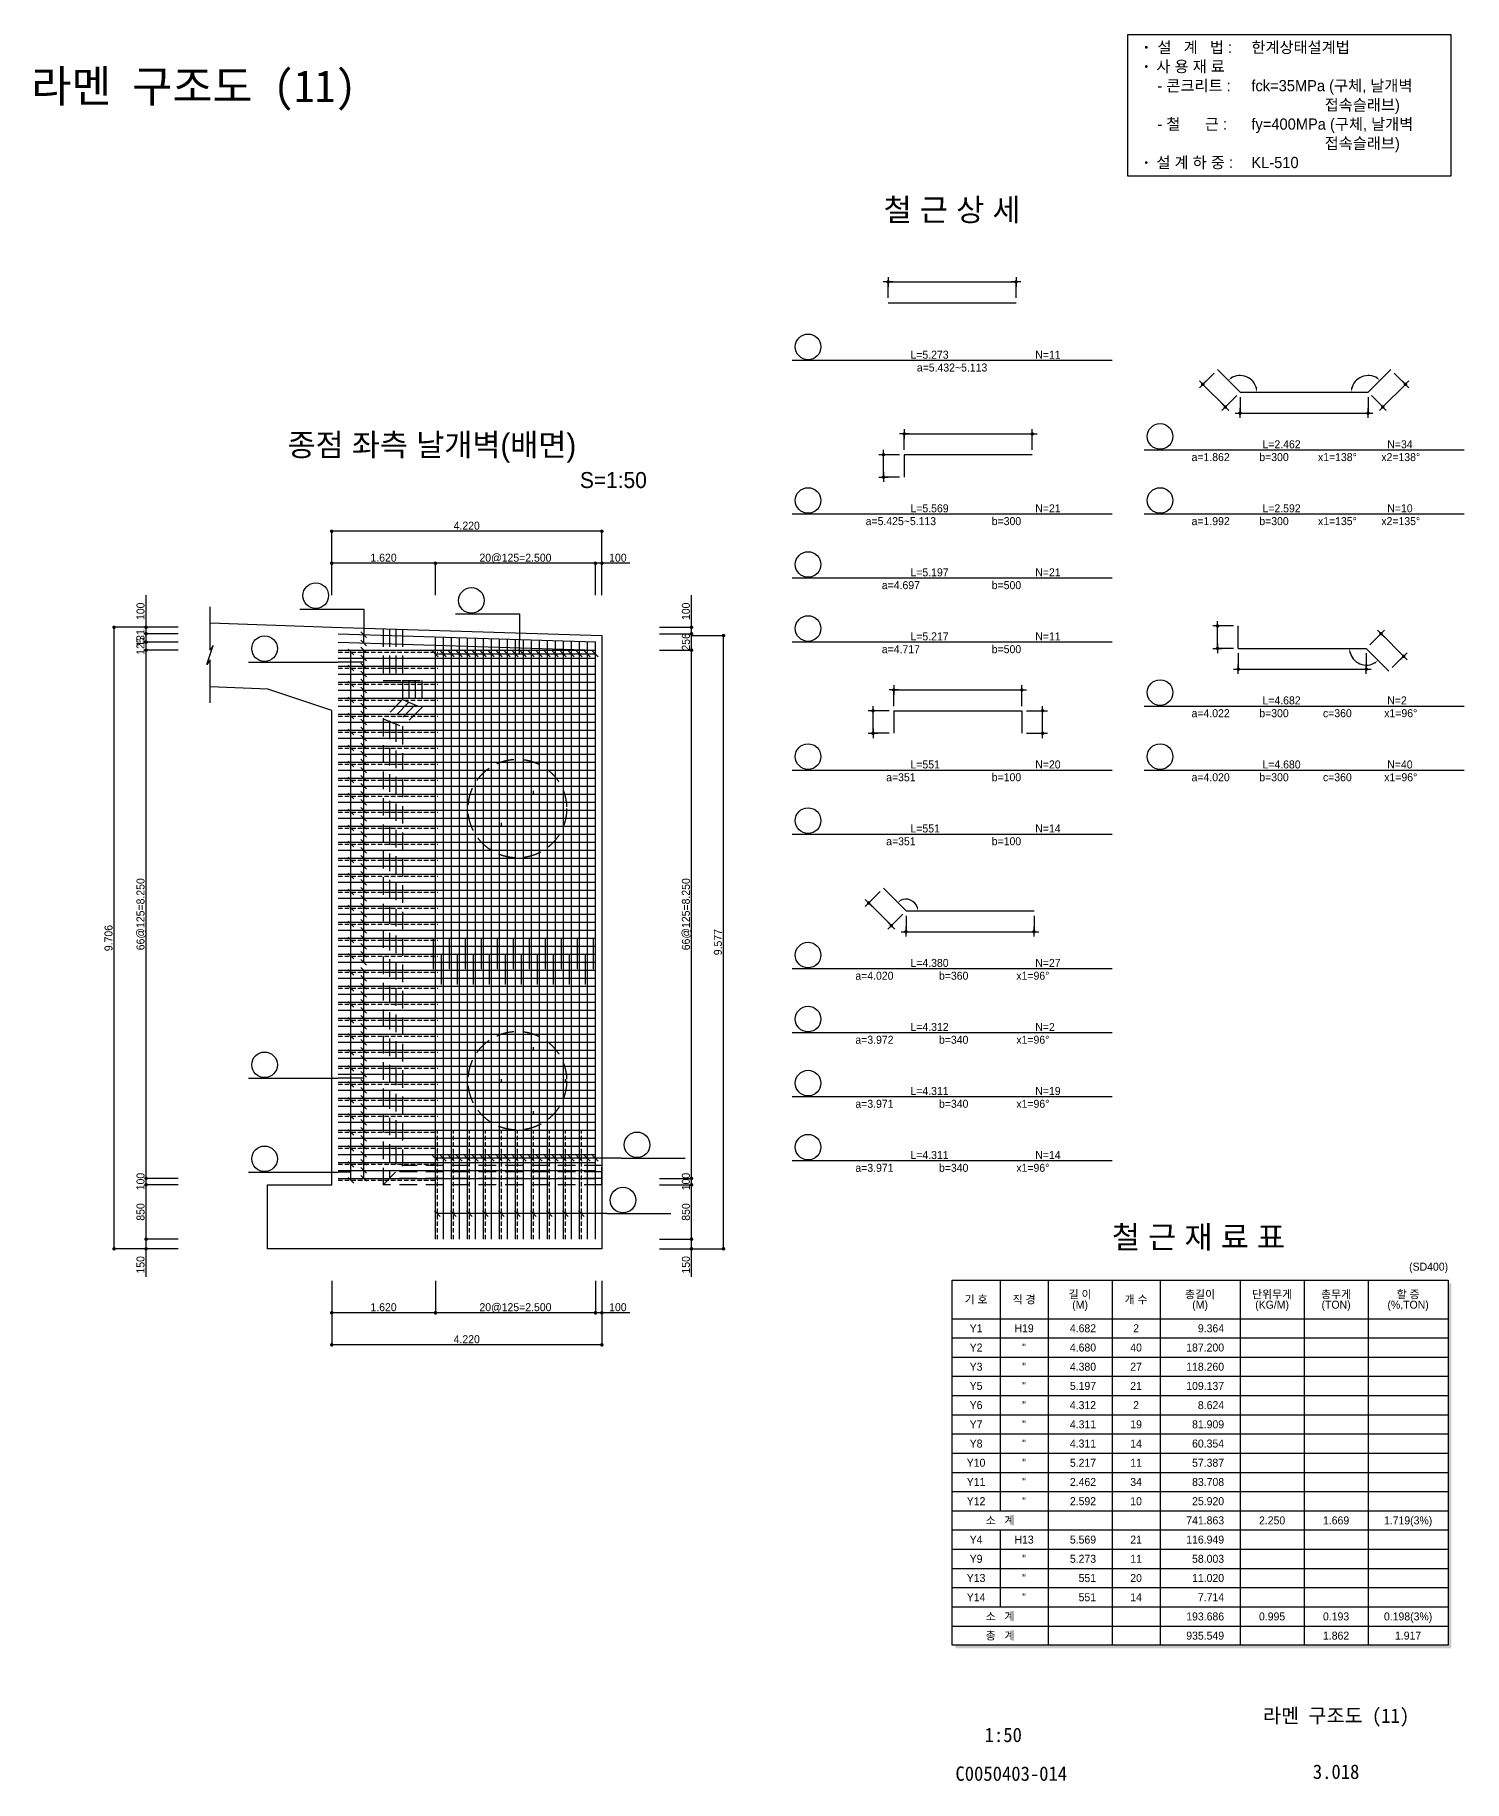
# Model space of a CAD drawing. Extents: x 2629709 to 3675628, y 1179 to 102095.
# Drawn here: x 3472360 to 3494690, y 1179 to 28450 of the extents above; entities that cross this region are included whole.
import ezdxf
from ezdxf.enums import TextEntityAlignment as Align

# ---------------------------------------------------------------- set-up
doc = ezdxf.new("R2010")
doc.units = 0
doc.header["$LTSCALE"] = 550
doc.header["$MEASUREMENT"] = 0
doc.linetypes.add('A-DASHD01', pattern=[0.75, 0.5, -0.25])
doc.linetypes.add('A-HIDDN01H', pattern=[0.1875, 0.125, -0.0625])
for name, color, linetype in [('CS-CNTL', 1, 'A-DASHD01'), ('CS-CONC-MAJR', 4, 'CONTINUOUS'), ('CS-CONC-MINR', 3, 'A-DASHD01'), ('CS-CUTL', 1, 'CONTINUOUS'), ('CS-DIML', 1, 'CONTINUOUS'), ('CS-DIMS', 1, 'CONTINUOUS'), ('CS-DIMT', 3, 'CONTINUOUS'), ('CS-LEAT', 7, 'CONTINUOUS'), ('CS-MISC', 3, 'CONTINUOUS'), ('CS-NOTE', 3, 'CONTINUOUS'), ('CS-RBAR-EREC', 6, 'CONTINUOUS'), ('CS-RBAR-MAJR', 6, 'CONTINUOUS'), ('CS-RBAR-MINR', 6, 'A-HIDDN01H'), ('CS-SYMB', 3, 'CONTINUOUS'), ('CS-SYMB-LIN3', 1, 'CONTINUOUS'), ('CS-TABL-LIN1', 4, 'CONTINUOUS'), ('CS-TABL-LIN2', 1, 'CONTINUOUS'), ('CS-TABL-TEX2', 3, 'CONTINUOUS'), ('CS-TEXT', 3, 'CONTINUOUS'), ('CZ-TEX1', 6, 'CONTINUOUS'), ('CZ-TEX2', 3, 'CONTINUOUS'), ('TITLE-TEXT', 7, 'CONTINUOUS')]:
    doc.layers.add(name, color=color, linetype=linetype)
doc.styles.add('A_STANDARD', font='Dotum.ttf')
doc.styles.add('TB_TEXT', font='DotumChe.ttf')
doc.styles.add('돋움', font='Dotum.ttf')

# ---------------------------------------------------------------- blocks, each defined once
blk = doc.blocks.new('CXLEATK')
at = {"layer": 'CS-MISC'}
blk.add_line((-0.883885, 0.883882), (0.883882, -0.883882), dxfattribs=at)
blk = doc.blocks.new('CSBNUM1')
at = {"layer": 'CS-SYMB-LIN3'}
blk.add_line((0, 0), (20, 0), dxfattribs=at)
blk.add_circle((5, 4.2), 4, dxfattribs=at)
at = {"layer": 'CS-TEXT', "style": 'A_STANDARD', "flags": 1}
blk.add_attdef('RB_NO', text='', height=2.5, dxfattribs=at).set_placement((5, 4.2), align=Align.MIDDLE)
for tag, p in [('RB_DIA', (11.5, 1.5)), ('RB_LEN', (1.739, -3.958874))]:
    blk.add_attdef(tag, p, '', height=2.5, dxfattribs=at)
blk = doc.blocks.new('CXDIMDT2')
at = {"layer": 'CS-MISC', "const_width": 0.5}
blk.add_lwpolyline([(0.25, 0, 1), (-0.25, 0, 1)], format="xyb", close=True, dxfattribs=at)
blk = doc.blocks.new('CSBSHPE-A00')
at = {"layer": 'CS-DIMS'}
for p, q in [((-18.5, 6.5), (-21.5, 6.5)), ((-20, 8), (-20, 5)), ((-20, 1.5), (-20, 6.5)), ((-20, 6.5), (20, 6.5)), ((21.5, 6.5), (18.5, 6.5)), ((20, 8), (20, 5)), ((20, 1.5), (20, 6.5))]:
    blk.add_line(p, q, dxfattribs=at)
at = {"layer": 'CS-DIMS', "const_width": 0.55}
for points in [[(-19.725, 6.5, 1), (-20.275, 6.5, 1)], [(20.275, 6.5, 1), (19.725, 6.5, 1)]]:
    blk.add_lwpolyline(points, format="xyb", close=True, dxfattribs=at)
at = {"layer": 'CS-RBAR-EREC'}
blk.add_line((-20, 0), (20, 0), dxfattribs=at)
at = {"layer": 'CS-TEXT', "style": 'A_STANDARD', "flags": 1}
blk.add_attdef('A', text='', height=2.5, dxfattribs=at).set_placement((-0.000047, 8.166619), align=Align.CENTER)
blk = doc.blocks.new('CSBNUM1-JEWON')
at = {"layer": 'CS-SYMB-LIN3'}
blk.add_circle((5, 4.2), 4, dxfattribs=at)
at = {"layer": 'CS-TEXT', "style": 'A_STANDARD', "flags": 1}
blk.add_attdef('RB_NO', text='', height=2.5, dxfattribs=at).set_placement((5, 4.2), align=Align.MIDDLE)
for tag, p in [('RB_DIA', (11.5, 1.5)), ('RB_LEN', (1.739, -3.958874))]:
    blk.add_attdef(tag, p, '', height=2.5, dxfattribs=at)
blk = doc.blocks.new('CSBSHPE-B00')
at = {"layer": 'CS-DIMS'}
for p, q in [((-18.5, 6.5), (-21.5, 6.5)), ((-20, 8), (-20, 5)), ((-20, 1.5), (-20, 6.5)), ((-20, 6.5), (20, 6.5)), ((18.5, 6.5), (21.5, 6.5)), ((20, 5), (20, 8)), ((20, 1.5), (20, 6.5)), ((-25, 0), (-28, 0)), ((-26.5, -1.5), (-26.5, 1.5)), ((-26.5, -7), (-26.5, 0)), ((-21.5, 0), (-26.5, 0)), ((-28, -7), (-25, -7)), ((-26.5, -5.5), (-26.5, -8.5)), ((-21.5, -7), (-26.5, -7))]:
    blk.add_line(p, q, dxfattribs=at)
at = {"layer": 'CS-DIMS', "const_width": 0.55}
for points in [[(-19.725, 6.5, 1), (-20.275, 6.5, 1)], [(20.275, 6.5, 1), (19.725, 6.5, 1)], [(-26.225, 0, 1), (-26.775, 0, 1)], [(-26.225, -7, 1), (-26.775, -7, 1)]]:
    blk.add_lwpolyline(points, format="xyb", close=True, dxfattribs=at)
at = {"layer": 'CS-RBAR-EREC'}
for p, q in [((-20, 0), (-20, -7)), ((20, 0), (-20, 0))]:
    blk.add_line(p, q, dxfattribs=at)
at = {"layer": 'CS-TEXT', "style": 'A_STANDARD', "flags": 1}
blk.add_attdef('A', text='', height=2.5, dxfattribs=at).set_placement((0, 8.166667), align=Align.CENTER)
blk.add_attdef('B', text='', height=2.5, rotation=90, dxfattribs=at).set_placement((-28.166667, -3.430843), align=Align.CENTER)
blk = doc.blocks.new('CSBSHPE-D00')
at = {"layer": 'CS-DIMS'}
for p, q in [((-18.5, 6.5), (-21.5, 6.5)), ((-20, 8), (-20, 5)), ((-20, 1.5), (-20, 6.5)), ((-20, 6.5), (20, 6.5)), ((18.5, 6.5), (21.5, 6.5)), ((20, 5), (20, 8)), ((20, 1.5), (20, 6.5)), ((-25, 0), (-28, 0)), ((-26.5, -1.5), (-26.5, 1.5)), ((-26.5, -7), (-26.5, 0)), ((-21.5, 0), (-26.5, 0)), ((21.5, 0), (26.5, 0)), ((25, 0), (28, 0)), ((26.5, -1.5), (26.5, 1.5)), ((26.5, -7), (26.5, 0)), ((-28, -7), (-25, -7)), ((-26.5, -5.5), (-26.5, -8.5)), ((-21.5, -7), (-26.5, -7)), ((21.5, -7), (26.5, -7)), ((25, -7), (28, -7)), ((26.5, -8.5), (26.5, -5.5))]:
    blk.add_line(p, q, dxfattribs=at)
at = {"layer": 'CS-DIMS', "const_width": 0.55}
for points in [[(-19.725, 6.5, 1), (-20.275, 6.5, 1)], [(20.275, 6.5, 1), (19.725, 6.5, 1)], [(-26.225, 0, 1), (-26.775, 0, 1)], [(26.775, 0, 1), (26.225, 0, 1)], [(-26.225, -7, 1), (-26.775, -7, 1)], [(26.775, -7, 1), (26.225, -7, 1)]]:
    blk.add_lwpolyline(points, format="xyb", close=True, dxfattribs=at)
at = {"layer": 'CS-RBAR-EREC'}
for p, q in [((-20, 0), (-20, -7)), ((-20, 0), (20, 0)), ((20, 0), (20, -7))]:
    blk.add_line(p, q, dxfattribs=at)
at = {"layer": 'CS-TEXT', "style": 'A_STANDARD', "flags": 1}
blk.add_attdef('A', text='', height=2.5, dxfattribs=at).set_placement((0, 8.166667), align=Align.CENTER)
for tag, p in [('B', (-28.166667, -3.430843)), ('C', (24.833333, -3.430843))]:
    blk.add_attdef(tag, text='', height=2.5, rotation=90, dxfattribs=at).set_placement(p, align=Align.CENTER)
blk = doc.blocks.new('CSBSHPE-B04')
at = {"layer": 'CS-DIMS'}
for p, q in [((-28.131728, 6.010408), (-31.667262, 2.474874)), ((-30.606602, 1.414214), (-32.727922, 3.535534)), ((-30.606602, 3.535534), (-32.727922, 1.414214)), ((-24.596194, -4.596194), (-31.667262, 2.474874)), ((-25.656854, -3.535534), (-23.535534, -5.656854)), ((-25.656854, -5.656854), (-23.535534, -3.535534)), ((-21.06066, -1.06066), (-24.596194, -4.596194)), ((-20, -1.5), (-20, -6.5)), ((-20, -8), (-20, -5)), ((20, -1.5), (20, -6.5)), ((20, -8), (20, -5)), ((-21.5, -6.5), (-18.5, -6.5)), ((-20, -6.5), (20, -6.5)), ((18.5, -6.5), (21.5, -6.5))]:
    blk.add_line(p, q, dxfattribs=at)
for points, const_width in [([(-31.392262, 2.474873, 1), (-31.942262, 2.474873, 1)], 0.55), ([(-24.321195, -4.596194, 1), (-24.871193, -4.596194, 1)], 0.549999), ([(-19.725, -6.5, 1), (-20.275, -6.5, 1)], 0.55), ([(20.275, -6.5, 1), (19.725, -6.5, 1)], 0.55)]:
    blk.add_lwpolyline(points, format="xyb", close=True, dxfattribs=dict(at, const_width=const_width))
at = {"layer": 'CS-DIMS', "linetype": 'ByBlock'}
blk.add_arc((-20, 0), 3.666958, 15.673707, 119.326293, dxfattribs=at)
at = {"layer": 'CS-DIMS'}
for points in [[(-21.695331, 3.064198), (-21.896693, 3.329837), (-22.592931, 2.592931)], [(-16.304285, 1.013386), (-16.634505, 0.967935), (-16.333042, 0)]]:
    blk.add_solid(points, dxfattribs=at)
at = {"layer": 'CS-RBAR-EREC'}
for q in [(-27.071068, 7.071068), (20, 0)]:
    blk.add_line((-20, 0), q, dxfattribs=at)
at = {"layer": 'CS-TEXT', "style": 'A_STANDARD', "flags": 1}
for tag, p in [('X1', (-16.772955, 3.48573)), ('A', (0, -4.833333))]:
    blk.add_attdef(tag, text='', height=2.5, dxfattribs=at).set_placement(p, align=Align.CENTER)
blk.add_attdef('B', text='', height=2.5, rotation=315, dxfattribs=at).set_placement((-26.904316, 0.06895), align=Align.CENTER)
blk = doc.blocks.new('CSBSHPE-G00')
at = {"layer": 'CS-DIMS'}
for p, q in [((-28.131728, 6.010408), (-31.667262, 2.474874)), ((28.131728, 6.010408), (31.667262, 2.474874)), ((-30.606602, 3.535534), (-32.727922, 1.414214)), ((-30.606602, 1.414214), (-32.727922, 3.535534)), ((-24.596194, -4.596194), (-31.667262, 2.474874)), ((24.596194, -4.596194), (31.667262, 2.474874)), ((30.606602, 1.414214), (32.727922, 3.535534)), ((32.727922, 1.414214), (30.606602, 3.535534)), ((-25.656854, -5.656854), (-23.535534, -3.535534)), ((-25.656854, -3.535534), (-23.535534, -5.656854)), ((-21.06066, -1.06066), (-24.596194, -4.596194)), ((-20, -1.5), (-20, -6.5)), ((-20, -8), (-20, -5)), ((20, -1.5), (20, -6.5)), ((20, -8), (20, -5)), ((21.06066, -1.06066), (24.596194, -4.596194)), ((25.656854, -5.656854), (23.535534, -3.535534)), ((23.535534, -5.656854), (25.656854, -3.535534)), ((-21.5, -6.5), (-18.5, -6.5)), ((-20, -6.5), (20, -6.5)), ((18.5, -6.5), (21.5, -6.5))]:
    blk.add_line(p, q, dxfattribs=at)
for points, const_width in [([(-31.392262, 2.474873, 1), (-31.942262, 2.474873, 1)], 0.55), ([(31.942262, 2.474873, 1), (31.392262, 2.474873, 1)], 0.55), ([(-24.321195, -4.596194, 1), (-24.871193, -4.596194, 1)], 0.549999), ([(24.871193, -4.596194, 1), (24.321195, -4.596194, 1)], 0.549999), ([(-19.725, -6.5, 1), (-20.275, -6.5, 1)], 0.55), ([(20.275, -6.5, 1), (19.725, -6.5, 1)], 0.55)]:
    blk.add_lwpolyline(points, format="xyb", close=True, dxfattribs=dict(at, const_width=const_width))
at = {"layer": 'CS-DIMS', "linetype": 'ByBlock'}
for centre, start, end in [((-20, 0), 10.959545, 124.040455), ((20, 0), 55.959545, 169.040455)]:
    blk.add_arc(centre, 5.235912, start, end, dxfattribs=at)
at = {"layer": 'CS-DIMS'}
for points in [[(-22.386162, 4.464025), (-22.704337, 4.849725), (-23.702349, 3.702349)], [(-14.658472, 1.517019), (-15.156187, 1.469271), (-14.764088, 0)], [(14.658472, 1.517019), (15.156187, 1.469271), (14.764088, 0)], [(22.386162, 4.464025), (22.704337, 4.849725), (23.702349, 3.702349)]]:
    blk.add_solid(points, dxfattribs=at)
at = {"layer": 'CS-RBAR-EREC'}
for p, q in [((-20, 0), (-27.071068, 7.071068)), ((20, 0), (27.071068, 7.071068)), ((-20, 0), (20, 0))]:
    blk.add_line(p, q, dxfattribs=at)
at = {"layer": 'CS-TEXT', "style": 'A_STANDARD', "flags": 1}
for tag, p in [('X1', (-14.694, 4.441667)), ('X2', (13.723, 4.043667)), ('A', (0, -4.833333))]:
    blk.add_attdef(tag, text='', height=2.5, dxfattribs=at).set_placement(p, align=Align.CENTER)
for rotation, p in [(315, (-26.904316, 0.06895)), (45, (27.052723, 0.196777))]:
    blk.add_attdef('B', text='', height=2.5, rotation=rotation, dxfattribs=at).set_placement(p, align=Align.CENTER)
blk = doc.blocks.new('CSBSHPE-G09')
at = {"layer": 'CS-DIMS'}
for p, q in [((-25, 7), (-28, 7)), ((-26.5, 5.5), (-26.5, 8.5)), ((-21.5, 7), (-26.5, 7)), ((-26.5, 0), (-26.5, 7)), ((23.535534, 5.656854), (25.656854, 3.535534)), ((25.656854, 5.656854), (23.535534, 3.535534)), ((-28, 0), (-25, 0)), ((-26.5, 1.5), (-26.5, -1.5)), ((-21.5, 0), (-26.5, 0)), ((21.06066, 1.06066), (24.596194, 4.596194)), ((24.596194, 4.596194), (31.667262, -2.474874)), ((-20, -1.5), (-20, -6.5)), ((-20, -8), (-20, -5)), ((20, -1.5), (20, -6.5)), ((20, -8), (20, -5)), ((28.131728, -6.010408), (31.667262, -2.474874)), ((32.727922, -1.414214), (30.606602, -3.535534)), ((30.606602, -1.414214), (32.727922, -3.535534)), ((-21.5, -6.5), (-18.5, -6.5)), ((-20, -6.5), (20, -6.5)), ((18.5, -6.5), (21.5, -6.5))]:
    blk.add_line(p, q, dxfattribs=at)
at = {"layer": 'CS-DIMS', "const_width": 0.55}
for points in [[(-26.225, 7, 1), (-26.775, 7, 1)], [(-26.225, 0, 1), (-26.775, 0, 1)], [(24.40174, 4.790648, -1), (24.790648, 4.40174, -1)], [(31.472808, -2.280419, -1), (31.861716, -2.669328, -1)], [(-19.725, -6.5, 1), (-20.275, -6.5, 1)], [(20.275, -6.5, 1), (19.725, -6.5, 1)]]:
    blk.add_lwpolyline(points, format="xyb", close=True, dxfattribs=at)
at = {"layer": 'CS-DIMS', "linetype": 'ByBlock'}
blk.add_arc((20, 0), 5.235912, 190.959545, 304.040455, dxfattribs=at)
at = {"layer": 'CS-DIMS'}
for points in [[(14.658472, -1.517019), (15.156187, -1.469271), (14.764088, 0)], [(22.386162, -4.464025), (22.704337, -4.849725), (23.702349, -3.702349)]]:
    blk.add_solid(points, dxfattribs=at)
at = {"layer": 'CS-RBAR-EREC'}
for p, q in [((-20, 0), (-20, 7)), ((-20, 0), (20, 0)), ((20, 0), (27.071068, -7.071068))]:
    blk.add_line(p, q, dxfattribs=at)
at = {"layer": 'CS-TEXT', "style": 'A_STANDARD', "flags": 1}
for tag, rotation, p in [('B', 90, (-28.166667, 3.569157)), ('C', 315, (29.389166, 2.139665))]:
    blk.add_attdef(tag, text='', height=2.5, rotation=rotation, dxfattribs=at).set_placement(p, align=Align.CENTER)
for tag, p in [('A', (0, -4.833333)), ('X1', (12.503284, -4.301156))]:
    blk.add_attdef(tag, text='', height=2.5, dxfattribs=at).set_placement(p, align=Align.CENTER)
blk = doc.blocks.new('A$Cc22b2ba3')
at = {"layer": 'CS-LEAT', "linetype": 'ByBlock'}
blk.add_lwpolyline([(-10615, -4900), (-500, -4900), (-500, -500), (-10615, -500)], close=True, dxfattribs=at)
at = {"layer": 'CS-NOTE', "linetype": 'ByBlock', "const_width": 43.7}
for points in [[(-10054, -887, 1), (-10011, -887, 1)], [(-10054, -1487, 1), (-10011, -1487, 1)], [(-10054, -4487, 1), (-10011, -4487, 1)]]:
    blk.add_lwpolyline(points, format="xyb", close=True, dxfattribs=at)
at = {"layer": 'CS-NOTE', "linetype": 'ByBlock', "style": '돋움'}
for s, p in [('설   계   법 : ', (-9684, -1060)), ('한계상태설계법', (-6747, -1060)), ('사 용 재 료', (-9716, -1660)), ('- 콘크리트 :', (-9684, -2260)), ('fck=35MPa (구체, 날개벽', (-6747, -2260)), ('                  접속슬래브)', (-6747, -2860)), ('- 철      근 :', (-9684, -3460)), ('fy=400MPa (구체, 날개벽', (-6747, -3460)), ('                  접속슬래브)', (-6747, -4060)), ('설 계 하 중 :', (-9716, -4660)), ('KL-510', (-6747, -4660))]:
    blk.add_text(s, height=350, dxfattribs=at).set_placement(p)

msp = doc.modelspace()

# ---------------------------------------------------------------- linework, layer by layer
at = {"layer": 'CS-CNTL', "linetype": 'A-DASHD01'}
for centre in [(3479898, 16367), (3479898, 12117)]:
    msp.add_circle(centre, 770, dxfattribs=at)
at = {"layer": 'CS-CONC-MAJR'}
for p, q in [((3475097, 19266), (3476997, 19198)), ((3476997, 19198), (3481218, 19069)), ((3481218, 19069), (3481218, 10492)), ((3475998, 18234), (3475097, 18266)), ((3476997, 17898), (3475998, 18234)), ((3476997, 10492), (3476997, 17898)), ((3475993, 9492), (3475993, 10492)), ((3475993, 10492), (3476997, 10492)), ((3481218, 10492), (3481218, 10492)), ((3481218, 10492), (3481218, 9492)), ((3481218, 9492), (3475993, 9492))]:
    msp.add_line(p, q, dxfattribs=at)
at = {"layer": 'CS-CONC-MINR', "linetype": 'A-DASHD01'}
msp.add_line((3477801, 19169), (3477801, 18369), dxfattribs=at)
at = {"layer": 'CS-CONC-MINR'}
for p, q in [((3477901, 19169), (3477901, 18369)), ((3478001, 19169), (3478001, 18369)), ((3478101, 19169), (3478101, 18369)), ((3477801, 18369), (3478103, 18369)), ((3478103, 18369), (3478103, 18069)), ((3478103, 18369), (3478403, 18369)), ((3478203, 18369), (3478203, 18027)), ((3478303, 18369), (3478303, 17986)), ((3478403, 18369), (3478403, 17944)), ((3478103, 18069), (3477801, 17769)), ((3478203, 18027), (3477901, 17727)), ((3478103, 18069), (3478403, 17944)), ((3477801, 17769), (3477801, 10492)), ((3477801, 17769), (3478101, 17644)), ((3477901, 17727), (3477901, 10592)), ((3478303, 17986), (3478001, 17686)), ((3478403, 17944), (3478101, 17644)), ((3478001, 17686), (3478001, 10692)), ((3478101, 17644), (3478101, 10792)), ((3477801, 10492), (3478101, 10792)), ((3481218, 10692), (3478001, 10692)), ((3481218, 10792), (3478101, 10792)), ((3481218, 10492), (3481218, 10792)), ((3481218, 10492), (3477801, 10492)), ((3481218, 10592), (3477901, 10592))]:
    msp.add_line(p, q, dxfattribs=at)
at = {"layer": 'CS-CUTL'}
for p, q in [((3475097, 18841), (3475097, 19516)), ((3475047, 18616), (3475147, 18916)), ((3475147, 18916), (3475097, 18841)), ((3475097, 18691), (3475047, 18616)), ((3475097, 18016), (3475097, 18691))]:
    msp.add_line(p, q, dxfattribs=at)
at = {"layer": 'CS-DIML'}
for p, q in [((3484190, 23368), (3489190, 23368)), ((3489690, 21969), (3494690, 21969)), ((3484190, 20969), (3489190, 20969)), ((3489690, 20969), (3494690, 20969)), ((3476997, 20198), (3476997, 20723)), ((3481218, 20698), (3476997, 20698)), ((3481218, 20198), (3481218, 20723)), ((3476997, 19698), (3476997, 20223)), ((3478618, 20198), (3476997, 20198)), ((3478618, 19698), (3478618, 20223)), ((3481118, 20198), (3478618, 20198)), ((3481118, 19698), (3481118, 20223)), ((3481218, 20198), (3481118, 20198)), ((3481218, 19698), (3481218, 20223)), ((3481655, 20198), (3481218, 20198)), ((3484190, 19969), (3489190, 19969)), ((3474097, 19198), (3474097, 19698)), ((3482618, 19198), (3482618, 19698)), ((3477498, 19483), (3477498, 19083)), ((3479930, 19408), (3479930, 19008)), ((3474097, 19198), (3473572, 19198)), ((3473597, 9492), (3473597, 19198)), ((3474597, 19198), (3474072, 19198)), ((3474597, 19098), (3474072, 19098)), ((3474097, 19098), (3474097, 19198)), ((3474097, 18967), (3474097, 19098)), ((3482118, 19198), (3482643, 19198)), ((3482118, 19098), (3482643, 19098)), ((3482618, 19098), (3482618, 19198)), ((3482618, 18842), (3482618, 19098)), ((3474597, 18967), (3474072, 18967)), ((3474597, 18842), (3474072, 18842)), ((3474097, 18842), (3474097, 18967)), ((3474097, 10592), (3474097, 18842)), ((3477498, 18952), (3477498, 19083)), ((3477498, 13967), (3477498, 18842)), ((3479930, 18780), (3479930, 19008)), ((3482118, 18842), (3482643, 18842)), ((3482618, 19069), (3483143, 19069)), ((3482618, 10592), (3482618, 18842)), ((3483118, 9492), (3483118, 19069)), ((3484190, 18969), (3489190, 18969)), ((3476698, 18655), (3477098, 18655)), ((3477498, 18655), (3477098, 18655)), ((3477298, 10562), (3477298, 18812)), ((3481118, 18780), (3478618, 18780)), ((3489690, 17969), (3494690, 17969)), ((3484190, 16969), (3489190, 16969)), ((3489690, 16969), (3494690, 16969)), ((3484190, 15969), (3489190, 15969)), ((3477498, 10592), (3477498, 13842)), ((3484190, 13869), (3489190, 13869)), ((3484190, 12869), (3489190, 12869)), ((3476698, 12155), (3477098, 12155)), ((3477498, 12155), (3477098, 12155)), ((3484190, 11869), (3489190, 11869)), ((3476698, 10687), (3477098, 10687)), ((3477298, 10687), (3477098, 10687)), ((3481118, 10905), (3478618, 10905)), ((3481118, 10905), (3478618, 10905)), ((3481518, 10905), (3481118, 10905)), ((3484190, 10869), (3489190, 10869)), ((3474597, 10592), (3474072, 10592)), ((3474597, 10492), (3474072, 10492)), ((3474097, 10492), (3474097, 10592)), ((3474097, 9642), (3474097, 10492)), ((3482118, 10592), (3482643, 10592)), ((3482118, 10492), (3482643, 10492)), ((3482618, 10492), (3482618, 10592)), ((3482618, 9642), (3482618, 10492)), ((3480898, 10042), (3478648, 10042)), ((3481298, 10042), (3480898, 10042)), ((3474597, 9642), (3474072, 9642)), ((3474097, 9492), (3474097, 9642)), ((3482118, 9642), (3482643, 9642)), ((3482618, 9492), (3482618, 9642)), ((3474097, 9492), (3473572, 9492)), ((3474597, 9492), (3474072, 9492)), ((3474097, 9055), (3474097, 9492)), ((3482118, 9492), (3482643, 9492)), ((3482618, 9055), (3482618, 9492)), ((3482618, 9492), (3483143, 9492)), ((3476997, 8992), (3476997, 8467)), ((3478618, 8992), (3478618, 8467)), ((3481118, 8992), (3481118, 8467)), ((3481218, 8992), (3481218, 8467)), ((3478618, 8492), (3476997, 8492)), ((3476997, 8492), (3476997, 7967)), ((3481118, 8492), (3478618, 8492)), ((3481218, 8492), (3481118, 8492)), ((3481655, 8492), (3481218, 8492)), ((3481218, 8492), (3481218, 7967)), ((3481218, 7992), (3476997, 7992))]:
    msp.add_line(p, q, dxfattribs=at)
at = {"layer": 'CS-RBAR-MAJR'}
for p, q in [((3477098, 19095), (3481118, 18972)), ((3477098, 18964), (3481118, 18841)), ((3477098, 18842), (3481118, 18842)), ((3478618, 13859), (3478618, 19048)), ((3478743, 13619), (3478743, 19045)), ((3478868, 13859), (3478868, 19041)), ((3478993, 13619), (3478993, 19037)), ((3479118, 13859), (3479118, 19033)), ((3479243, 13619), (3479243, 19029)), ((3479368, 13859), (3479368, 19025)), ((3479493, 13619), (3479493, 19022)), ((3479618, 13859), (3479618, 19018)), ((3479743, 13619), (3479743, 19014)), ((3479868, 13859), (3479868, 19010)), ((3479993, 13619), (3479993, 19006)), ((3480118, 13859), (3480118, 19003)), ((3480243, 13619), (3480243, 18999)), ((3480368, 13859), (3480368, 18995)), ((3480493, 13619), (3480493, 18991)), ((3480618, 13859), (3480618, 18987)), ((3480743, 13619), (3480743, 18984)), ((3480868, 13859), (3480868, 18980)), ((3480993, 13619), (3480993, 18976)), ((3481118, 13859), (3481118, 18972)), ((3477098, 18717), (3481118, 18717)), ((3477098, 18592), (3481118, 18592)), ((3477098, 18467), (3481118, 18467)), ((3477098, 18342), (3481118, 18342)), ((3477098, 18217), (3481118, 18217)), ((3477098, 18092), (3481118, 18092)), ((3477098, 17967), (3481118, 17967)), ((3477098, 17842), (3481118, 17842)), ((3477098, 17717), (3481118, 17717)), ((3477098, 17592), (3481118, 17592)), ((3477098, 17467), (3481118, 17467)), ((3477098, 17342), (3481118, 17342)), ((3477098, 17217), (3481118, 17217)), ((3477098, 17092), (3481118, 17092)), ((3477098, 16967), (3481118, 16967)), ((3479648, 17092), (3479648, 17095)), ((3477098, 16842), (3481118, 16842)), ((3477098, 16717), (3481118, 16717)), ((3480148, 16592), (3480148, 16642)), ((3477098, 16592), (3481118, 16592)), ((3477098, 16467), (3481118, 16467)), ((3477098, 16342), (3481118, 16342)), ((3477098, 16217), (3481118, 16217)), ((3477098, 16092), (3481118, 16092)), ((3479648, 16092), (3479648, 16142)), ((3477098, 15967), (3481118, 15967)), ((3477098, 15842), (3481118, 15842)), ((3477098, 15717), (3481118, 15717)), ((3477098, 15592), (3481118, 15592)), ((3480148, 15639), (3480148, 15642)), ((3477098, 15467), (3481118, 15467)), ((3477098, 15342), (3481118, 15342)), ((3477098, 15217), (3481118, 15217)), ((3477098, 15092), (3481118, 15092)), ((3477098, 14967), (3481118, 14967)), ((3477098, 14842), (3481118, 14842)), ((3477098, 14717), (3481118, 14717)), ((3477098, 14592), (3481118, 14592)), ((3477098, 14467), (3481118, 14467)), ((3477098, 14342), (3481118, 14342)), ((3477098, 14217), (3481118, 14217)), ((3478588, 13859), (3478588, 14339)), ((3478838, 13859), (3478838, 14339)), ((3479088, 13859), (3479088, 14339)), ((3479338, 13859), (3479338, 14339)), ((3479588, 13859), (3479588, 14339)), ((3479838, 13859), (3479838, 14339)), ((3480088, 13859), (3480088, 14339)), ((3480338, 13859), (3480338, 14339)), ((3480588, 13859), (3480588, 14339)), ((3480838, 13859), (3480838, 14339)), ((3481088, 13859), (3481088, 14339)), ((3477098, 14092), (3481118, 14092)), ((3477098, 13967), (3481118, 13967)), ((3478713, 13619), (3478713, 14099)), ((3478963, 13619), (3478963, 14099)), ((3479213, 13619), (3479213, 14099)), ((3479463, 13619), (3479463, 14099)), ((3479713, 13619), (3479713, 14099)), ((3479963, 13619), (3479963, 14099)), ((3480213, 13619), (3480213, 14099)), ((3480463, 13619), (3480463, 14099)), ((3480713, 13619), (3480713, 14099)), ((3480963, 13619), (3480963, 14099)), ((3477098, 13842), (3481118, 13842)), ((3477098, 13717), (3481118, 13717)), ((3477098, 13592), (3481118, 13592)), ((3477098, 13467), (3481118, 13467)), ((3477098, 13342), (3481118, 13342)), ((3477098, 13217), (3481118, 13217)), ((3477098, 13092), (3481118, 13092)), ((3477098, 12967), (3481118, 12967)), ((3477098, 12842), (3481118, 12842)), ((3477098, 12717), (3481118, 12717)), ((3477098, 12592), (3481118, 12592)), ((3480148, 12592), (3480148, 12642)), ((3477098, 12467), (3481118, 12467)), ((3477098, 12342), (3481118, 12342)), ((3477098, 12217), (3481118, 12217)), ((3477098, 12092), (3481118, 12092)), ((3479648, 12092), (3479648, 12142)), ((3480648, 12092), (3480648, 12142)), ((3477098, 11967), (3481118, 11967)), ((3477098, 11842), (3481118, 11842)), ((3477098, 11717), (3481118, 11717)), ((3477098, 11592), (3481118, 11592)), ((3477098, 11467), (3481118, 11467)), ((3480148, 11592), (3480148, 11642)), ((3477098, 11342), (3481118, 11342)), ((3477098, 11217), (3481118, 11217)), ((3477098, 11092), (3481118, 11092)), ((3477098, 10967), (3481118, 10967)), ((3477098, 10842), (3481118, 10842)), ((3477098, 10717), (3481118, 10717)), ((3477098, 10592), (3481118, 10592))]:
    msp.add_line(p, q, dxfattribs=at)
at = {"layer": 'CS-RBAR-MAJR', "linetype": 'Continuous'}
for p, q in [((3478618, 9642), (3478618, 14339)), ((3478868, 9642), (3478868, 14339)), ((3479118, 9642), (3479118, 14339)), ((3479368, 9642), (3479368, 14339)), ((3479618, 9642), (3479618, 14339)), ((3479868, 9642), (3479868, 14339)), ((3480118, 9642), (3480118, 14339)), ((3480368, 9642), (3480368, 14339)), ((3480618, 9642), (3480618, 14339)), ((3480868, 9642), (3480868, 14339)), ((3481118, 9642), (3481118, 14339)), ((3478743, 9642), (3478743, 14099)), ((3478993, 9642), (3478993, 14099)), ((3479243, 9642), (3479243, 14099)), ((3479493, 9642), (3479493, 14099)), ((3479743, 9642), (3479743, 14099)), ((3479993, 9642), (3479993, 14099)), ((3480243, 9642), (3480243, 14099)), ((3480493, 9642), (3480493, 14099)), ((3480743, 9642), (3480743, 14099)), ((3480993, 9642), (3480993, 14099))]:
    msp.add_line(p, q, dxfattribs=at)
at = {"layer": 'CS-RBAR-MINR', "linetype": 'A-HIDDN01H'}
for p, q in [((3477098, 18812), (3478654, 18812)), ((3477098, 18562), (3478654, 18562)), ((3477098, 18312), (3478654, 18312)), ((3477098, 18062), (3478654, 18062)), ((3477098, 17812), (3478654, 17812)), ((3477098, 17562), (3478654, 17562)), ((3477098, 17312), (3478654, 17312)), ((3477098, 17062), (3478654, 17062)), ((3477098, 16812), (3478654, 16812)), ((3477098, 16562), (3478654, 16562)), ((3477098, 16312), (3478654, 16312)), ((3477098, 16062), (3478654, 16062)), ((3477098, 15812), (3478654, 15812)), ((3477098, 15562), (3478654, 15562)), ((3477098, 15312), (3478654, 15312)), ((3477098, 15062), (3478654, 15062)), ((3477098, 14812), (3478654, 14812)), ((3477098, 14562), (3478654, 14562)), ((3477098, 14312), (3478654, 14312)), ((3477098, 14062), (3478654, 14062)), ((3477098, 13812), (3478654, 13812)), ((3477098, 13562), (3478654, 13562)), ((3477098, 13312), (3478654, 13312)), ((3477098, 13062), (3478654, 13062)), ((3477098, 12812), (3478654, 12812)), ((3477098, 12562), (3478654, 12562)), ((3477098, 12312), (3478654, 12312)), ((3477098, 12062), (3478654, 12062)), ((3477098, 11812), (3478654, 11812)), ((3477098, 11562), (3478654, 11562)), ((3477098, 11312), (3478654, 11312)), ((3478648, 9642), (3478648, 11351)), ((3478898, 9642), (3478898, 11351)), ((3479148, 9642), (3479148, 11351)), ((3479398, 9642), (3479398, 11351)), ((3479648, 9642), (3479648, 11351)), ((3479898, 9642), (3479898, 11351)), ((3480148, 9642), (3480148, 11351)), ((3480398, 9642), (3480398, 11351)), ((3480648, 9642), (3480648, 11351)), ((3480898, 9642), (3480898, 11351)), ((3477098, 11062), (3478654, 11062)), ((3477098, 10812), (3478654, 10812)), ((3477098, 10562), (3478654, 10562))]:
    msp.add_line(p, q, dxfattribs=at)
at = {"layer": 'CS-TABL-LIN1'}
msp.add_lwpolyline([(3486690, 9000), (3494440, 9000), (3494440, 3300), (3486690, 3300)], close=True, dxfattribs=at)
for points in [[(3494440, 8950), (3494490, 8950), (3494440, 3300), (3494490, 3300)], [(3486740, 3300), (3494490, 3300), (3486740, 3250), (3494490, 3250)]]:
    msp.add_solid(points, dxfattribs=at)
at = {"layer": 'CS-TABL-LIN2'}
for p, q in [((3487440, 9000), (3487440, 5400)), ((3488190, 9000), (3488190, 3300)), ((3489190, 9000), (3489190, 3300)), ((3489940, 9000), (3489940, 3300)), ((3491190, 9000), (3491190, 3300)), ((3492190, 9000), (3492190, 3300)), ((3493190, 9000), (3493190, 3300)), ((3486690, 8400), (3494440, 8400)), ((3486690, 8100), (3494440, 8100)), ((3486690, 7800), (3494440, 7800)), ((3486690, 7500), (3494440, 7500)), ((3486690, 7200), (3494440, 7200)), ((3486690, 6900), (3494440, 6900)), ((3486690, 6600), (3494440, 6600)), ((3486690, 6300), (3494440, 6300)), ((3486690, 6000), (3494440, 6000)), ((3486690, 5700), (3494440, 5700)), ((3486690, 5400), (3494440, 5400)), ((3486690, 5100), (3494440, 5100)), ((3487440, 5100), (3487440, 3900)), ((3486690, 4800), (3494440, 4800)), ((3486690, 4500), (3494440, 4500)), ((3486690, 4200), (3494440, 4200)), ((3486690, 3900), (3494440, 3900)), ((3486690, 3600), (3494440, 3600))]:
    msp.add_line(p, q, dxfattribs=at)

# ---------------------------------------------------------------- block references
at = {"layer": 'CS-DIMT', "linetype": 'ByBlock', "xscale": 0.5, "yscale": 0.5, "zscale": 0.5}
msp.add_blockref('A$Cc22b2ba3', (3494740, 28700), dxfattribs=at)
at = {"layer": 'CS-RBAR-EREC', "xscale": 50, "yscale": 50, "zscale": 50}
for name, p in [('CSBSHPE-A00', (3486690, 24268)), ('CSBSHPE-G00', (3492190, 22869)), ('CSBSHPE-B00', (3486943, 21894)), ('CSBSHPE-G09', (3492162, 18869)), ('CSBSHPE-D00', (3486780, 17894)), ('CSBSHPE-B04', (3486971, 14769))]:
    msp.add_blockref(name, p, dxfattribs=at)
at = {"layer": 'CS-RBAR-MAJR', "xscale": 50, "yscale": 50, "zscale": 50}
for name, p in [('CSBNUM1-JEWON', (3484190, 23368)), ('CSBNUM1-JEWON', (3489690, 21969)), ('CSBNUM1-JEWON', (3484190, 20969)), ('CSBNUM1-JEWON', (3489690, 20969)), ('CSBNUM1-JEWON', (3484190, 19969)), ('CSBNUM1', (3476498, 19483)), ('CSBNUM1', (3478930, 19408)), ('CSBNUM1-JEWON', (3484190, 18969)), ('CSBNUM1', (3475698, 18655)), ('CSBNUM1-JEWON', (3489690, 17969)), ('CSBNUM1-JEWON', (3484190, 16969)), ('CSBNUM1-JEWON', (3489690, 16969)), ('CSBNUM1-JEWON', (3484190, 15969)), ('CSBNUM1-JEWON', (3484190, 13869)), ('CSBNUM1-JEWON', (3484190, 12869)), ('CSBNUM1', (3475698, 12155)), ('CSBNUM1-JEWON', (3484190, 11869)), ('CSBNUM1', (3481518, 10905)), ('CSBNUM1-JEWON', (3484190, 10869)), ('CSBNUM1', (3475698, 10687)), ('CSBNUM1', (3481298, 10042))]:
    msp.add_blockref(name, p, dxfattribs=at)
at = {"layer": 'CS-SYMB', "xscale": 55, "yscale": 55, "zscale": 55, "rotation": 90}
for p in [(3476997, 20698), (3481218, 20698), (3476997, 20198), (3478618, 20198), (3478618, 20198), (3481118, 20198), (3481118, 20198), (3481218, 20198), (3473597, 19198), (3474097, 19198), (3474097, 19198), (3474097, 19098), (3474097, 19098), (3482618, 19198), (3482618, 19198), (3482618, 19098), (3482618, 19098), (3483118, 19069), (3474097, 18967), (3474097, 18967), (3474097, 18842), (3474097, 18842), (3482618, 18842), (3482618, 18842), (3474097, 10592), (3474097, 10592), (3474097, 10492), (3474097, 10492), (3482618, 10592), (3482618, 10592), (3482618, 10492), (3482618, 10492), (3474097, 9642), (3474097, 9642), (3482618, 9642), (3482618, 9642), (3473597, 9492), (3474097, 9492), (3482618, 9492), (3483118, 9492), (3476997, 8492), (3478618, 8492), (3478618, 8492), (3481118, 8492), (3481118, 8492), (3481218, 8492), (3476997, 7992), (3481218, 7992)]:
    msp.add_blockref('CXDIMDT2', p, dxfattribs=at)
at = {"layer": 'CS-SYMB', "xscale": 50, "yscale": 50, "zscale": 50}
for p in [(3477498, 19083), (3477298, 18812), (3477498, 18952), (3477498, 18842), (3478618, 18780), (3478743, 18780), (3478868, 18780), (3478993, 18780), (3479118, 18780), (3479243, 18780), (3479368, 18780), (3479493, 18780), (3479618, 18780), (3479743, 18780), (3479868, 18780), (3479993, 18780), (3480118, 18780), (3480243, 18780), (3480368, 18780), (3480493, 18780), (3480618, 18780), (3480743, 18780), (3480868, 18780), (3480993, 18780), (3481118, 18780), (3477298, 18562), (3477498, 18717), (3477498, 18592), (3477298, 18312), (3477498, 18467), (3477498, 18342), (3477298, 18062), (3477498, 18217), (3477498, 18092), (3477498, 17967), (3477298, 17812), (3477498, 17842), (3477498, 17717), (3477298, 17562), (3477498, 17592), (3477498, 17467), (3477298, 17312), (3477498, 17342), (3477498, 17217), (3477298, 17062), (3477498, 17092), (3477498, 16967), (3477298, 16812), (3477498, 16842), (3477498, 16717), (3477498, 16592), (3477298, 16562), (3477498, 16467), (3477498, 16342), (3477298, 16312), (3477298, 16062), (3477498, 16217), (3477498, 16092), (3477298, 15812), (3477498, 15967), (3477498, 15842), (3477298, 15562), (3477498, 15717), (3477498, 15592), (3477298, 15312), (3477498, 15467), (3477498, 15342), (3477298, 15062), (3477498, 15217), (3477498, 15092), (3477498, 14967), (3477298, 14812), (3477498, 14842), (3477498, 14717), (3477298, 14562), (3477498, 14592), (3477498, 14467), (3477298, 14312), (3477498, 14342), (3477498, 14217), (3477298, 14062), (3477498, 14092), (3477498, 13967), (3477298, 13812), (3477498, 13842), (3477498, 13717), (3477498, 13592), (3477298, 13562), (3477498, 13467), (3477498, 13342), (3477298, 13312), (3477298, 13062), (3477498, 13217), (3477498, 13092), (3477298, 12812), (3477498, 12967), (3477498, 12842), (3477298, 12562), (3477498, 12717), (3477498, 12592), (3477298, 12312), (3477498, 12467), (3477498, 12342), (3477298, 12062), (3477498, 12217), (3477498, 12092), (3477498, 11967), (3477298, 11812), (3477498, 11842), (3477498, 11717), (3477298, 11562), (3477498, 11592), (3477498, 11467), (3477298, 11312), (3477498, 11342), (3477498, 11217), (3477298, 11062), (3477498, 11092), (3477498, 10967), (3478618, 10905), (3478743, 10905), (3478868, 10905), (3478993, 10905), (3479118, 10905), (3479243, 10905), (3479368, 10905), (3479493, 10905), (3479618, 10905), (3479743, 10905), (3479868, 10905), (3479993, 10905), (3480118, 10905), (3480243, 10905), (3480368, 10905), (3480493, 10905), (3480618, 10905), (3480743, 10905), (3480868, 10905), (3480993, 10905), (3481118, 10905), (3477298, 10812), (3477498, 10842), (3477498, 10717), (3477498, 10592), (3477298, 10562), (3478648, 10042), (3478898, 10042), (3479148, 10042), (3479398, 10042), (3479648, 10042), (3479898, 10042), (3480148, 10042), (3480398, 10042), (3480648, 10042), (3480898, 10042)]:
    msp.add_blockref('CXLEATK', p, dxfattribs=at)

# ---------------------------------------------------------------- texts
at = {"layer": 'CS-DIMT', "style": 'A_STANDARD'}
for s, p in [('4.220', (3479107, 20723)), ('1.620', (3477807, 20223)), ('20@125=2.500', (3479868, 20223)), ('1.620', (3477807, 8517)), ('20@125=2.500', (3479868, 8517)), ('4.220', (3479107, 8017))]:
    msp.add_text(s, height=125, dxfattribs=at).set_placement(p, align=Align.CENTER)
for p in [(3481605, 20223), (3481605, 8517)]:
    msp.add_text('100', height=125, dxfattribs=at).set_placement(p, align=Align.RIGHT)
for s, p in [('100', (3474072, 19448)), ('100', (3482593, 19448)), ('131', (3474072, 19032)), ('256', (3482593, 18970)), ('125', (3474072, 18905)), ('66@125=8.250', (3474072, 14717)), ('66@125=8.250', (3482593, 14717)), ('9.706', (3473572, 14345)), ('9.577', (3483093, 14281)), ('100', (3474072, 10542)), ('100', (3482593, 10542)), ('850', (3474072, 10067)), ('850', (3482593, 10067))]:
    msp.add_text(s, height=125, rotation=90, dxfattribs=at).set_placement(p, align=Align.CENTER)
for p in [(3474072, 9105), (3482593, 9105)]:
    msp.add_text('150', height=125, rotation=90, dxfattribs=at).set_placement(p)
at = {"layer": 'CS-TABL-TEX2', "style": 'A_STANDARD'}
msp.add_text('(SD400)', height=125, dxfattribs=at).set_placement((3494440, 9150), align=Align.RIGHT)
for s, p in [('기 호', (3487065, 8700)), ('직 경', (3487815, 8700)), ('길 이', (3488690, 8781)), ('개 수', (3489565, 8700)), ('총길이', (3490565, 8781)), ('단위무게', (3491690, 8781)), ('총무게', (3492690, 8781)), ('할 증', (3493815, 8781)), ('(M)', (3488690, 8619)), ('(M)', (3490565, 8619)), ('(KG/M)', (3491690, 8619)), ('(TON)', (3492690, 8619)), ('(%,TON)', (3493815, 8619)), ('Y1', (3487065, 8250)), ('H19', (3487815, 8250)), ('2', (3489565, 8250)), ('Y2', (3487065, 7950)), ('"', (3487815, 7950)), ('40', (3489565, 7950)), ('Y3', (3487065, 7650)), ('"', (3487815, 7650)), ('27', (3489565, 7650)), ('Y5', (3487065, 7350)), ('"', (3487815, 7350)), ('21', (3489565, 7350)), ('Y6', (3487065, 7050)), ('"', (3487815, 7050)), ('2', (3489565, 7050)), ('Y7', (3487065, 6750)), ('"', (3487815, 6750)), ('19', (3489565, 6750)), ('Y8', (3487065, 6450)), ('"', (3487815, 6450)), ('14', (3489565, 6450)), ('Y10', (3487065, 6150)), ('"', (3487815, 6150)), ('11', (3489565, 6150)), ('Y11', (3487065, 5850)), ('"', (3487815, 5850)), ('34', (3489565, 5850)), ('Y12', (3487065, 5550)), ('"', (3487815, 5550)), ('10', (3489565, 5550)), ('소   계', (3487440, 5250)), ('2.250', (3491690, 5250)), ('1.669', (3492690, 5250)), ('1.719(3%)', (3493815, 5250)), ('Y4', (3487065, 4950)), ('H13', (3487815, 4950)), ('21', (3489565, 4950)), ('Y9', (3487065, 4650)), ('"', (3487815, 4650)), ('11', (3489565, 4650)), ('Y13', (3487065, 4350)), ('"', (3487815, 4350)), ('20', (3489565, 4350)), ('Y14', (3487065, 4050)), ('"', (3487815, 4050)), ('14', (3489565, 4050)), ('소   계', (3487440, 3750)), ('0.198(3%)', (3493815, 3750)), ('0.995', (3491690, 3750)), ('0.193', (3492690, 3750)), ('총   계', (3487440, 3450)), ('1.862', (3492690, 3450)), ('1.917', (3493815, 3450))]:
    msp.add_text(s, height=125, dxfattribs=at).set_placement(p, align=Align.MIDDLE_CENTER)
for s, p in [('4.682', (3488940, 8250)), ('9.364', (3490940, 8250)), ('4.680', (3488940, 7950)), ('187.200', (3490940, 7950)), ('4.380', (3488940, 7650)), ('118.260', (3490940, 7650)), ('5.197', (3488940, 7350)), ('109.137', (3490940, 7350)), ('4.312', (3488940, 7050)), ('8.624', (3490940, 7050)), ('4.311', (3488940, 6750)), ('81.909', (3490940, 6750)), ('4.311', (3488940, 6450)), ('60.354', (3490940, 6450)), ('5.217', (3488940, 6150)), ('57.387', (3490940, 6150)), ('2.462', (3488940, 5850)), ('83.708', (3490940, 5850)), ('2.592', (3488940, 5550)), ('25.920', (3490940, 5550)), ('741.863', (3490940, 5250)), ('5.569', (3488940, 4950)), ('116.949', (3490940, 4950)), ('5.273', (3488940, 4650)), ('58.003', (3490940, 4650)), ('551', (3488940, 4350)), ('11.020', (3490940, 4350)), ('551', (3488940, 4050)), ('7.714', (3490940, 4050)), ('193.686', (3490940, 3750)), ('935.549', (3490940, 3450))]:
    msp.add_text(s, height=125, dxfattribs=at).set_placement(p, align=Align.MIDDLE_RIGHT)
at = {"layer": 'CS-TEXT', "style": 'A_STANDARD'}
for s, p in [('L=5.273', (3486040, 23393)), ('N=11', (3487990, 23393)), ('L=2.462', (3491540, 21994)), ('N=34', (3493490, 21994)), ('L=5.569', (3486040, 20994)), ('N=21', (3487990, 20994)), ('L=2.592', (3491540, 20994)), ('N=10', (3493490, 20994)), ('L=5.197', (3486040, 19994)), ('N=21', (3487990, 19994)), ('L=5.217', (3486040, 18994)), ('N=11', (3487990, 18994)), ('L=4.682', (3491540, 17994)), ('N=2', (3493490, 17994)), ('L=551', (3486040, 16994)), ('N=20', (3487990, 16994)), ('L=4.680', (3491540, 16994)), ('N=40', (3493490, 16994)), ('L=551', (3486040, 15994)), ('N=14', (3487990, 15994)), ('L=4.380', (3486040, 13894)), ('N=27', (3487990, 13894)), ('L=4.312', (3486040, 12894)), ('N=2', (3487990, 12894)), ('L=4.311', (3486040, 11894)), ('N=19', (3487990, 11894)), ('L=4.311', (3486040, 10894)), ('N=14', (3487990, 10894))]:
    msp.add_text(s, height=125, dxfattribs=at).set_placement(p)
for s, p in [('a=5.432~5.113', (3486690, 23193)), ('a=1.862', (3490730, 21794)), ('b=300', (3491720, 21794)), ('x1=138°', (3492710, 21794)), ('x2=138°', (3493700, 21794)), ('a=5.425~5.113', (3485890, 20794)), ('b=300', (3487540, 20794)), ('a=1.992', (3490730, 20794)), ('b=300', (3491720, 20794)), ('x1=135°', (3492710, 20794)), ('x2=135°', (3493700, 20794)), ('a=4.697', (3485890, 19794)), ('b=500', (3487540, 19794)), ('a=4.717', (3485890, 18794)), ('b=500', (3487540, 18794)), ('a=4.022', (3490730, 17794)), ('b=300', (3491720, 17794)), ('c=360', (3492710, 17794)), ('x1=96°', (3493700, 17794)), ('a=351', (3485890, 16794)), ('b=100', (3487540, 16794)), ('a=4.020', (3490730, 16794)), ('b=300', (3491720, 16794)), ('c=360', (3492710, 16794)), ('x1=96°', (3493700, 16794)), ('a=351', (3485890, 15794)), ('b=100', (3487540, 15794)), ('a=4.020', (3485477, 13694)), ('b=360', (3486715, 13694)), ('x1=96°', (3487952, 13694)), ('a=3.972', (3485477, 12694)), ('b=340', (3486715, 12694)), ('x1=96°', (3487952, 12694)), ('a=3.971', (3485477, 11694)), ('b=340', (3486715, 11694)), ('x1=96°', (3487952, 11694)), ('a=3.971', (3485477, 10694)), ('b=340', (3486715, 10694)), ('x1=96°', (3487952, 10694))]:
    msp.add_text(s, height=125, dxfattribs=at).set_placement(p, align=Align.CENTER)
at = {"layer": 'CZ-TEX1', "style": 'A_STANDARD'}
for s, p in [('철 근 상 세', (3486690, 25543)), ('종점 좌측 날개벽(배면)', (3478561, 21873)), ('철 근 재 료 표', (3490540, 9500))]:
    msp.add_text(s, height=350, dxfattribs=at).set_placement(p, align=Align.CENTER)
at = {"layer": 'CZ-TEX2', "style": 'A_STANDARD'}
msp.add_text('S=1:50', height=250, dxfattribs=at).set_placement((3480875, 21373))
at = {"layer": 'TITLE-TEXT', "style": 'TB_TEXT'}
for s, height, p in [('라멘 구조도 (11)', 500, (3474840, 27650)), ('라멘 구조도 (11)', 225, (3492690, 2200)), ('1:50', 225, (3487490, 1900)), ('C0050403-014', 225, (3487615, 1295)), ('3.018', 225, (3492690, 1325))]:
    msp.add_text(s, height=height, dxfattribs=at).set_placement(p, align=Align.MIDDLE_CENTER)

doc.saveas('drawing.dxf')
